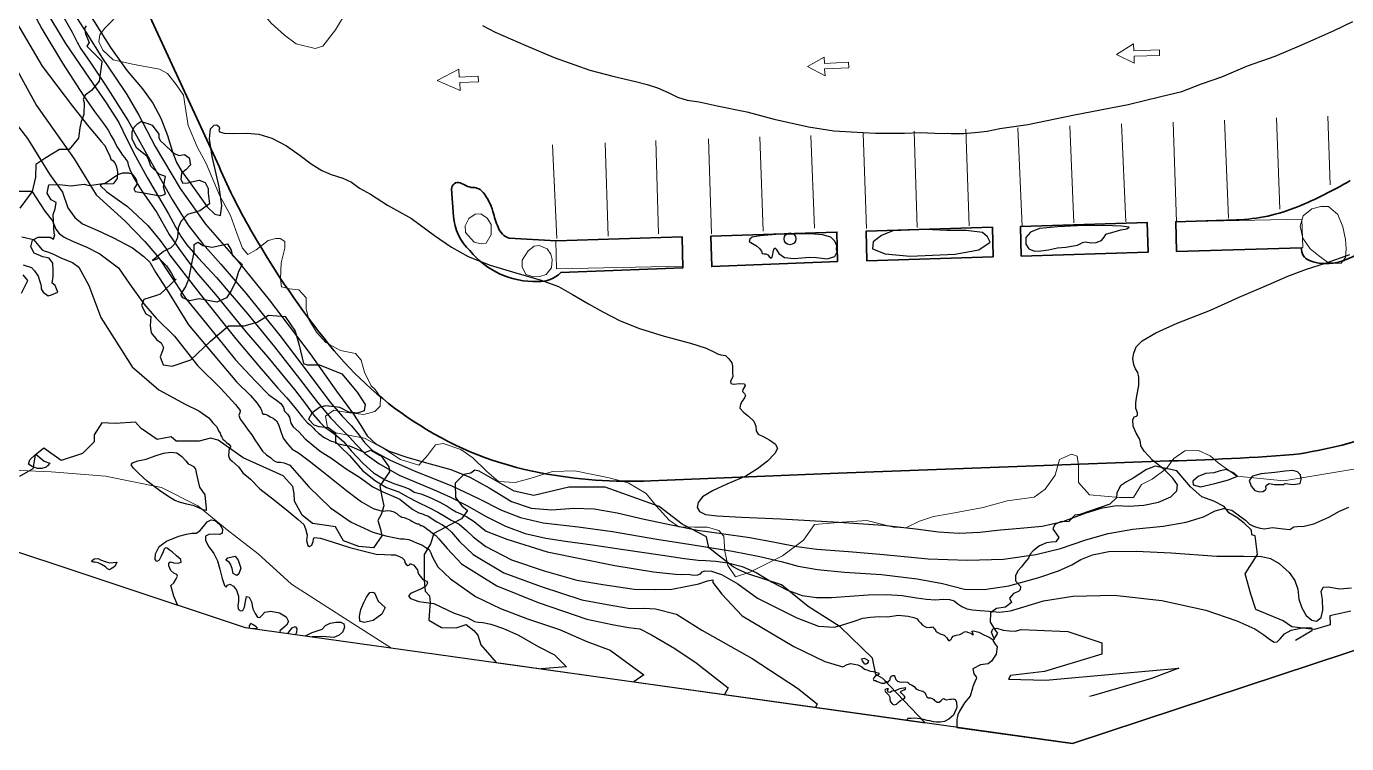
# Model space of a CAD drawing. Header units: metres. Extents: x 1167299 to 1168507, y 308548 to 309729.
# Drawn here: x 1167676.1 to 1167906, y 308547.9 to 308672.6 of the extents above; entities that cross this region are included whole.
import ezdxf

# ---------------------------------------------------------------- set-up
doc = ezdxf.new("R2010")
doc.units = ezdxf.units.M
for name, color, linetype in [('340_HVVBN-02_Sauer', 7, 'Continuous'), ('A-OBSTRUCTION', 7, 'Continuous'), ('C-CONC-PAD', 51, 'Continuous'), ('Contour_Line_Intermediate', 8, 'Continuous'), ('Contour_Line_Major', 9, 'Continuous')]:
    doc.layers.add(name, color=color, linetype=linetype)
for name, color, linetype, lineweight in [('R-PAVEMARK-LINE', 1, 'Continuous', 20), ('R-PAVEMARK-SYMBOL', 3, 'Continuous', 20), ('R-ROAD-ASPH', 5, 'Continuous', 35), ('R-WALK-CONC', 34, 'Continuous', 20), ('V-VEGETATION', 2, 'Continuous', 20)]:
    doc.layers.add(name, color=color, linetype=linetype, lineweight=lineweight)

msp = doc.modelspace()

# ---------------------------------------------------------------- linework, layer by layer
at = {"layer": '340_HVVBN-02_Sauer'}
msp.add_lwpolyline([(1168201.19, 308819.89), (1168044.25, 308609.22), (1167858.22, 308547.87), (1167714.24, 308568), (1167619.79, 308599.36), (1167425.33, 309042.13), (1167299.92, 309440.53), (1167298.85, 309567.8), (1167316.71, 309584.36), (1167407.81, 309631.47), (1167407.81, 309631.47), (1167808.03, 309684.54), (1167921.69, 309699.85), (1168027.3, 309625.94), (1168114.83, 309675.82)], dxfattribs=at)
at = {"layer": 'A-OBSTRUCTION'}
for points in [[(1167686.49, 308672.7), (1167686.2, 308672.26), (1167686.42, 308671.3), (1167687.01, 308669.82), (1167686.64, 308669.15), (1167689.23, 308666.57), (1167689.23, 308666.42), (1167688.79, 308663.06), (1167687.46, 308661.43), (1167686.36, 308660.62), (1167685.99, 308659.88), (1167686.19, 308659.38), (1167686.08, 308657.28), (1167685.64, 308656.06), (1167685.41, 308654.95), (1167685.19, 308653.17), (1167683.53, 308651.18), (1167681.87, 308651.18), (1167679.48, 308649.74), (1167677.78, 308648.56), (1167677.71, 308646.41), (1167677.12, 308643.9), (1167674.98, 308641.02)], [(1167675.54, 308631.12), (1167676.98, 308630.69), (1167677.54, 308630.07), (1167678.16, 308629.18), (1167678.43, 308628.26), (1167678.56, 308627.87), (1167678.66, 308627.37), (1167678.66, 308626.98), (1167679.05, 308626.36), (1167679.9, 308625.76), (1167680.5, 308625.9), (1167681.58, 308626.36), (1167681.12, 308627.57), (1167680.59, 308627.96), (1167680.76, 308629.11), (1167680.76, 308630.16), (1167680.69, 308631.41), (1167680.07, 308632.3), (1167678.99, 308632.5), (1167677.47, 308633.15), (1167676.88, 308634.24), (1167677.15, 308635.45), (1167678.13, 308635.94), (1167680.23, 308635.94), (1167680.82, 308635.58), (1167681.05, 308636.44), (1167680.96, 308636.54), (1167680.75, 308639.87), (1167681.09, 308640.86), (1167681.29, 308641.99), (1167680.45, 308642.43), (1167679.71, 308643.62), (1167680.01, 308645.05), (1167681.88, 308645.09), (1167683.85, 308644.9), (1167686.17, 308645.19), (1167687.05, 308644.95), (1167689.81, 308645.34), (1167692.03, 308646.87), (1167692.92, 308647.11), (1167693.9, 308647.11), (1167694.49, 308646.97), (1167695.18, 308646.1), (1167695.32, 308645.59), (1167695.4, 308645.22), (1167694.81, 308644.33), (1167695.03, 308643.89), (1167696.51, 308643.67), (1167699.39, 308643.15), (1167700.35, 308643.44), (1167699.98, 308644.7), (1167700.31, 308646.52), (1167699.22, 308646.92), (1167697.8, 308648.3), (1167697.4, 308649.33), (1167697.15, 308649.97), (1167695.33, 308651.45), (1167694.54, 308652.98), (1167694.54, 308653.57), (1167694.54, 308654.28), (1167694.9, 308655.1), (1167695.53, 308655.73), (1167696.05, 308656.09), (1167697.1, 308655.79), (1167698.02, 308655.43), (1167699.14, 308653.89), (1167699.14, 308653.2), (1167699.43, 308652.71), (1167700.19, 308651.98), (1167701.4, 308650.93), (1167701.8, 308650.57), (1167702.62, 308650.18), (1167703.64, 308650.34), (1167704.46, 308649.75), (1167704.69, 308648.5), (1167703.87, 308647.65), (1167703.14, 308647.09), (1167703.01, 308645.97), (1167703.37, 308645.32), (1167704.26, 308645.38), (1167704.85, 308645.55), (1167706.17, 308645.84), (1167707.22, 308645.48), (1167707.77, 308644.4), (1167707.77, 308643.58), (1167707.98, 308641.73), (1167706.28, 308640.55), (1167704.13, 308639.88), (1167703.02, 308638.7), (1167702.51, 308637.59), (1167702.43, 308635.89), (1167701.92, 308634.71), (1167701.25, 308634.12), (1167700, 308633.45), (1167698.07, 308631.9), (1167699.18, 308632.27), (1167700.51, 308630.99), (1167701.3, 308629.76), (1167701.94, 308628.58), (1167702.19, 308628.63), (1167699.41, 308626.02), (1167698.75, 308625.79), (1167696.53, 308625.13), (1167696.16, 308624.09), (1167696.9, 308622.62), (1167697.78, 308622.17), (1167697.64, 308620.55), (1167697.86, 308619.29), (1167698.82, 308618.11), (1167699.56, 308617.59), (1167700, 308616.78), (1167699.78, 308616.19), (1167699.41, 308615.15), (1167699.93, 308613.75), (1167701.48, 308613.53), (1167704.74, 308614.62), (1167708.18, 308617.84), (1167711.28, 308620.5), (1167714.05, 308620.5), (1167716.27, 308621.16), (1167718.26, 308622.38), (1167721.14, 308622.16), (1167722.92, 308619.61), (1167723.58, 308617.17), (1167724.36, 308613.96), (1167725.02, 308613.74), (1167727.13, 308613.74), (1167731.01, 308612.18), (1167733.67, 308608.97), (1167735.11, 308606.86), (1167734.89, 308605.76), (1167733.78, 308605.31), (1167732.23, 308605.53), (1167730.67, 308606.31), (1167728.24, 308606.64), (1167727.13, 308606.31), (1167725.8, 308605.31), (1167725.24, 308604.32), (1167726.13, 308603.32), (1167727.02, 308602.99), (1167728.68, 308602.87), (1167729.9, 308601.88), (1167729.9, 308600.55), (1167729.9, 308600.1), (1167731.56, 308599.77), (1167732.34, 308599.66), (1167734.89, 308598.55), (1167734.89, 308598.44), (1167735.99, 308598.88), (1167737.66, 308598), (1167737.88, 308597.89), (1167739.21, 308596), (1167739.32, 308595.12), (1167737.66, 308592.68), (1167737.99, 308590.79), (1167738.32, 308589.24), (1167737.88, 308587.69), (1167737.32, 308586.69), (1167737.77, 308585.14), (1167737.99, 308584.03), (1167736.55, 308581.93), (1167734, 308582.15), (1167731.34, 308583.15), (1167729.9, 308585.58), (1167728.35, 308585.81), (1167725.91, 308586.14), (1167724.14, 308587.58), (1167722.81, 308590.02), (1167722.7, 308591.35), (1167722.47, 308592.57), (1167720.81, 308594.45), (1167713.83, 308597.55), (1167709.51, 308600.66), (1167708.18, 308600.99), (1167706.18, 308600.44), (1167702.19, 308600.44), (1167701.3, 308601.21), (1167698.87, 308600.77), (1167696.1, 308602.65), (1167695.1, 308603.76), (1167691.55, 308603.54), (1167689.22, 308603.65), (1167687.89, 308601.54), (1167687.89, 308600.33), (1167685.88, 308598.34), (1167682.19, 308597.11), (1167679.13, 308599.23), (1167677.65, 308598.05), (1167677.21, 308595.63), (1167674.9, 308594.3)], [(1167906.72, 308570.91), (1167903.03, 308570.1), (1167903.1, 308568.54), (1167900.37, 308567.73), (1167896.45, 308568.17), (1167894.9, 308569.21), (1167890.17, 308571.2), (1167889.29, 308573.86), (1167888.33, 308577.41), (1167890.47, 308580.74), (1167890.07, 308583.98), (1167889.48, 308584.15), (1167889.41, 308585), (1167888.15, 308586.21), (1167886.87, 308587.17), (1167885.43, 308587.99), (1167884.64, 308589.1), (1167882.83, 308590.02), (1167880.76, 308590.78), (1167878.79, 308592.52), (1167877.81, 308593.67), (1167876.43, 308595.31), (1167872.65, 308596.1), (1167871.11, 308595.51), (1167868.78, 308594.03), (1167867.63, 308593.37), (1167866.61, 308592.72), (1167865.95, 308591.5), (1167865.89, 308590.61), (1167864.74, 308589.53), (1167859.49, 308587.72), (1167858.65, 308587.58), (1167857.61, 308586.49), (1167857.61, 308586.44), (1167856.28, 308586.5), (1167855.16, 308585.96), (1167854.81, 308585.23), (1167855.07, 308584.86), (1167855.86, 308583.7), (1167855.31, 308582.94), (1167854.59, 308582.89), (1167853.69, 308582.76), (1167852.51, 308582.26), (1167851.42, 308581.39), (1167850.88, 308580.8), (1167850.57, 308580.14), (1167849.87, 308579.33), (1167849.34, 308578.61), (1167848.71, 308577.89), (1167848.29, 308577.06), (1167848.32, 308576.18), (1167849.19, 308575.2), (1167849.13, 308574.63), (1167848.86, 308574.3), (1167847.98, 308573.97), (1167847.29, 308573.18), (1167847.62, 308572.43), (1167846.6, 308571.61), (1167844.99, 308571.34), (1167843.94, 308570.59), (1167843.88, 308568.98), (1167844.89, 308567.4), (1167845.16, 308567.07), (1167844.37, 308565.79), (1167844.76, 308565.17), (1167845.12, 308564.68), (1167844.93, 308563.4), (1167844.11, 308562.21), (1167843.55, 308561.72), (1167842.2, 308561.59), (1167840.89, 308560.87), (1167841.05, 308559.98), (1167841.48, 308559.46), (1167841.55, 308559.23), (1167841.25, 308558.6), (1167840.89, 308557.78), (1167840.82, 308557.49), (1167840.43, 308556.14), (1167839.41, 308554.96), (1167838.56, 308553.48), (1167838.3, 308552.86), (1167838.13, 308552.03), (1167838.12, 308550.69), (1167858.26, 308547.87), (1168044.27, 308609.22)]]:
    msp.add_lwpolyline(points, dxfattribs=at)
for points in [[(1167706.82, 308634.5), (1167708.46, 308634.2), (1167711.12, 308634.79), (1167711.77, 308633.71), (1167711.91, 308632.79), (1167713.68, 308631.18), (1167713.02, 308629.97), (1167712.5, 308628.16), (1167711.84, 308626.75), (1167710.92, 308625.4), (1167709.25, 308624.65), (1167706.19, 308625.2), (1167704.48, 308624.88), (1167703.33, 308625.4), (1167702.97, 308625.99), (1167703.83, 308627.24), (1167704.39, 308628.65), (1167704.91, 308631.38), (1167705.27, 308633.02), (1167705.34, 308633.55), (1167705.34, 308634.7), (1167705.67, 308634.93), (1167705.99, 308635.06), (1167706.82, 308634.5)], [(1167832.57, 308551.47), (1167825.21, 308559.2), (1167823.99, 308559.87), (1167823.43, 308562.75), (1167817.78, 308568.18), (1167812.24, 308571.73), (1167807.58, 308575.5), (1167801.71, 308577.38), (1167800.05, 308578.16), (1167799.16, 308578.6), (1167794.95, 308581.92), (1167794.51, 308583.81), (1167790.29, 308586.02), (1167786.3, 308589.13), (1167776.88, 308592.45), (1167770.57, 308592.45), (1167764.47, 308591.01), (1167761.03, 308591.79), (1167754.94, 308595.22), (1167754.16, 308595.44), (1167753.5, 308594.89), (1167752.29, 308594.67), (1167750.74, 308593.19), (1167750.81, 308590.68), (1167751.92, 308589.2), (1167752.88, 308588.39), (1167751.84, 308586.98), (1167747.04, 308584.4), (1167746.45, 308582.63), (1167745.34, 308580.78), (1167745.34, 308576.27), (1167745.56, 308574.35), (1167746.3, 308573.54), (1167746.38, 308572.43), (1167746.3, 308571.02), (1167746.16, 308569.33), (1167748.37, 308568.07), (1167750.96, 308568), (1167752.66, 308568.59), (1167753.99, 308567.55), (1167754.73, 308566.74), (1167755.24, 308565.04), (1167757.9, 308561.95), (1167758.78, 308561.83), (1167832.57, 308551.47)]]:
    msp.add_lwpolyline(points, close=True, dxfattribs=at)
at = {"layer": 'C-CONC-PAD'}
msp.add_circle((1167809.05, 308635.66), 1.03, dxfattribs=at)
at = {"layer": 'Contour_Line_Intermediate'}
for points, elevation in [([(1167674.25, 308680.7), (1167678.77, 308672.19), (1167682.41, 308666.2), (1167686.12, 308660.47), (1167687.99, 308657.81), (1167689.53, 308655.73), (1167690.32, 308654.55), (1167690.86, 308653.55), (1167691.41, 308652.71), (1167691.87, 308651.69), (1167692.46, 308650.86), (1167692.85, 308650.19), (1167693.24, 308649.77), (1167693.44, 308649.44), (1167693.69, 308649.1), (1167693.85, 308648.5), (1167694.12, 308647.73), (1167694.78, 308646.35), (1167696.13, 308644.04), (1167698.79, 308640.22), (1167700.95, 308636.42), (1167702.74, 308633.81), (1167703.88, 308632.27), (1167705.73, 308629.82), (1167709.05, 308625.96), (1167714.36, 308619.45), (1167718.16, 308615.07), (1167721.12, 308611.48), (1167722.79, 308609.47), (1167724.69, 308606.96), (1167726.08, 308605.05), (1167727.28, 308603.7), (1167728.14, 308602.83), (1167729.02, 308602.27), (1167730.08, 308601.44), (1167731.35, 308600.34), (1167732.68, 308598.77), (1167734.77, 308596.56), (1167736.55, 308594.96), (1167738.56, 308593.77), (1167740.07, 308593.11), (1167741.84, 308592.54), (1167742.84, 308592.1), (1167743.65, 308591.57), (1167744.78, 308591.28), (1167746.11, 308590.78), (1167747.96, 308589.92), (1167749.36, 308589.18), (1167750.26, 308588.56), (1167750.93, 308588.18), (1167751.73, 308587.8), (1167752.81, 308587.33), (1167754.08, 308586.52), (1167755.14, 308585.64), (1167756.13, 308584.82), (1167759.75, 308583.4), (1167766.77, 308581.24), (1167778.54, 308578.82), (1167785.27, 308577.76), (1167789.1, 308577.36), (1167790.21, 308577.29), (1167791.35, 308577.34), (1167792.25, 308577.15), (1167793.01, 308577.2), (1167793.5, 308577.41), (1167793.77, 308577.74), (1167794.24, 308577.93), (1167795.38, 308577.87), (1167797.11, 308577.28), (1167800, 308575.68), (1167803.38, 308573.17), (1167810.23, 308569.75), (1167813.99, 308568.31), (1167816.77, 308568.13), (1167818.43, 308568.58), (1167820.4, 308569.21), (1167821.76, 308569.69), (1167823.09, 308569.84), (1167824.56, 308569.95), (1167826.11, 308569.9), (1167827.87, 308570.19), (1167829.62, 308570.01), (1167830.6, 308569.8), (1167831.2, 308569.55), (1167831.42, 308569.22), (1167831.76, 308568.87), (1167832.12, 308568.47), (1167832.76, 308568.1), (1167833.26, 308568.03), (1167833.52, 308568.11), (1167833.77, 308568.14), (1167833.98, 308568.16), (1167834.11, 308567.96), (1167834.31, 308567.75), (1167834.42, 308567.4), (1167834.77, 308567.21), (1167835.22, 308566.94), (1167835.9, 308566.7), (1167836.37, 308566.27), (1167836.56, 308565.96), (1167836.63, 308565.8), (1167836.8, 308565.78), (1167837.14, 308566.04), (1167837.21, 308566.27), (1167837.46, 308566.55), (1167837.99, 308566.74), (1167838.63, 308566.85), (1167839.11, 308567.1), (1167839.29, 308567.25), (1167839.68, 308567.34), (1167840.12, 308567.18), (1167840.54, 308567.07), (1167840.8, 308566.84), (1167840.98, 308566.83), (1167840.97, 308566.96), (1167840.77, 308567.31), (1167840.69, 308567.44), (1167841.01, 308567.48), (1167841.93, 308567.25), (1167842.83, 308566.78), (1167843.75, 308566.37), (1167844.4, 308565.94), (1167844.66, 308566), (1167844.48, 308566.38), (1167844.14, 308567.25), (1167844.36, 308567.82), (1167845.07, 308567.95), (1167846.17, 308567.62), (1167847.26, 308567.5), (1167848.28, 308567.41), (1167849.28, 308567.69), (1167852.04, 308567.61), (1167857.43, 308567.38), (1167863.32, 308565.4), (1167863.37, 308563.42), (1167853.37, 308560.43), (1167847.46, 308559.71), (1167847.11, 308559.06), (1167853.58, 308558.92), (1167866.41, 308560.08), (1167876.77, 308560.97), (1167872.02, 308559.2), (1167861.51, 308556.14)], 72.85), ([(1167672.8, 308675.96), (1167678.84, 308665.71), (1167684.16, 308658.76), (1167686.96, 308655.13), (1167688.32, 308653.59), (1167689.1, 308652.61), (1167689.77, 308651.87), (1167690.2, 308650.94), (1167690.58, 308650.2), (1167690.82, 308649.52), (1167691.2, 308649.21), (1167691.42, 308648.94), (1167691.71, 308648.39), (1167691.98, 308647.29), (1167691.9, 308646.13), (1167691.21, 308645.21), (1167689.32, 308645.15), (1167688.94, 308644.93), (1167690.13, 308643.82), (1167693.7, 308641.29), (1167697.27, 308637.96), (1167699.41, 308635.37), (1167700.51, 308633.84), (1167701.09, 308632.81), (1167703.11, 308630.2), (1167706.35, 308626.03), (1167712.57, 308618.28), (1167716.64, 308613.48), (1167719.89, 308609.71), (1167721.46, 308608.01), (1167723.09, 308606.02), (1167724.18, 308604.65), (1167725.06, 308603.67), (1167725.51, 308603.33), (1167725.72, 308603.08), (1167726.04, 308602.8), (1167726.38, 308602.39), (1167726.95, 308601.84), (1167727.45, 308601.49), (1167727.81, 308601.17), (1167728.41, 308600.88), (1167729.03, 308600.52), (1167730.05, 308600.23), (1167730.9, 308599.38), (1167732.36, 308597.97), (1167734.65, 308595.39), (1167736.89, 308593.57), (1167738.81, 308592.38), (1167740.94, 308591.64), (1167742.47, 308590.79), (1167744.14, 308589.89), (1167746.29, 308588.9), (1167747.73, 308588.1), (1167748.83, 308587.49), (1167750.04, 308586.74), (1167751.45, 308586.05), (1167752.73, 308584.92), (1167753.92, 308583.8), (1167756.1, 308582.13), (1167760.57, 308579.8), (1167766.27, 308577.93), (1167771.96, 308576.28), (1167776.46, 308575.52), (1167781.95, 308574.71), (1167785.62, 308574.67), (1167788.47, 308574.7), (1167790.88, 308575.19), (1167793.2, 308575.68), (1167794.71, 308576.16), (1167795.61, 308576.34), (1167795.6, 308575.89), (1167797.19, 308573.86), (1167800.74, 308570.11), (1167809.75, 308564.78), (1167815.11, 308562.15), (1167818.26, 308561.23), (1167819.02, 308561.65), (1167819.65, 308561.79), (1167820.25, 308561.7), (1167820.85, 308561.58), (1167821.55, 308561.19), (1167822.03, 308560.81), (1167822.62, 308560.62), (1167823, 308560.48), (1167823.55, 308560.42), (1167823.93, 308560.27), (1167824.41, 308560.17), (1167824.57, 308559.96), (1167824.5, 308559.89), (1167824.26, 308559.72), (1167823.92, 308559.64), (1167823.66, 308559.28), (1167823.53, 308559.07), (1167823.68, 308558.82), (1167823.95, 308558.82), (1167824.23, 308558.67), (1167824.59, 308558.57), (1167824.96, 308558.4), (1167825.33, 308558.4), (1167825.54, 308558.39), (1167825.68, 308558.49), (1167825.64, 308558.6), (1167825.77, 308558.66), (1167825.85, 308558.68), (1167826.03, 308558.58), (1167826.07, 308558.56), (1167826.2, 308558.6), (1167826.28, 308558.76), (1167826.37, 308558.83), (1167826.47, 308558.98), (1167826.47, 308559.2), (1167826.57, 308559.36), (1167826.72, 308559.58), (1167826.97, 308559.73), (1167827.26, 308559.73), (1167827.29, 308559.48), (1167827.51, 308559.04), (1167827.78, 308558.71), (1167828.1, 308558.6), (1167828.45, 308558.55), (1167828.88, 308558.61), (1167829.44, 308558.57), (1167829.68, 308558.45), (1167829.71, 308558.35), (1167829.85, 308558.2), (1167830.22, 308558.08), (1167830.67, 308557.79), (1167830.89, 308557.48), (1167831.16, 308557.31), (1167831.46, 308557.18), (1167831.89, 308557.03), (1167832.18, 308556.96), (1167832.51, 308556.74), (1167832.7, 308556.36), (1167832.87, 308556), (1167833.15, 308555.81), (1167833.5, 308555.8), (1167833.79, 308555.73), (1167833.9, 308555.63), (1167834.08, 308555.56), (1167834.23, 308555.38), (1167834.46, 308555.23), (1167834.68, 308555.05), (1167835.03, 308555.08), (1167835.39, 308555.37), (1167835.59, 308555.6), (1167835.82, 308555.72), (1167835.97, 308555.6), (1167836.1, 308555.51), (1167836.39, 308555.45), (1167836.87, 308555.57), (1167837.2, 308555.58), (1167837.49, 308555.67), (1167837.79, 308555.54), (1167838.06, 308555.11), (1167838.1, 308554.13), (1167837.51, 308552.83), (1167836.69, 308552.12), (1167835.95, 308551.71), (1167835.2, 308551.58), (1167834.57, 308551.62), (1167834.02, 308551.63), (1167833.43, 308551.82), (1167832.92, 308551.88), (1167832.3, 308552.05), (1167831.73, 308552.2), (1167830.78, 308552.29), (1167830.18, 308552.24), (1167829.55, 308552.23), (1167829.53, 308552.09), (1167829.35, 308551.93)], 72.54), ([(1167681.73, 308675.68), (1167684.07, 308671.63), (1167684.93, 308669.87), (1167685.57, 308668.72), (1167687.1, 308666.56), (1167689.87, 308662.37), (1167693.82, 308656.19), (1167697.87, 308648.87), (1167701.49, 308642.51), (1167704.26, 308638.06), (1167706.77, 308634.84), (1167709.96, 308631.27), (1167714.31, 308626.2), (1167720.21, 308618.85), (1167725.33, 308612.11), (1167728.95, 308607.3), (1167731.07, 308604.8), (1167732.64, 308603.18), (1167733.86, 308601.72), (1167734.99, 308600.26), (1167736.39, 308598.86), (1167739.3, 308597.22), (1167743.63, 308595.33), (1167750.17, 308592.67), (1167754.85, 308590.52), (1167758.82, 308588.45), (1167762.11, 308587.17), (1167766.08, 308586.29), (1167772.17, 308585.57), (1167778.17, 308584.73), (1167785.85, 308583.44), (1167792.19, 308582.44), (1167799.02, 308581.32), (1167803.82, 308580.43), (1167807.52, 308579.55), (1167810.45, 308578.73), (1167813.86, 308578.16), (1167818.53, 308577.7), (1167824.99, 308577.27), (1167831.17, 308576.5), (1167835.63, 308575.7), (1167839.44, 308574.74), (1167842.87, 308574.66), (1167847.14, 308575.32), (1167852.36, 308576.77), (1167855.79, 308577.92), (1167858.12, 308578.95), (1167859.72, 308579.86), (1167861.74, 308580.68), (1167864.55, 308581.25), (1167869.31, 308581.32), (1167875.4, 308581.06), (1167883.37, 308580.49), (1167888.07, 308580.46), (1167891.17, 308580.41), (1167892.74, 308580.07), (1167894.25, 308579.2), (1167895.95, 308577.64), (1167896.93, 308576.22), (1167897.45, 308574.72), (1167897.67, 308573.01), (1167898.16, 308571.47), (1167898.9, 308570.17), (1167899.9, 308569.35), (1167900.74, 308569.17), (1167901.51, 308569.82), (1167901.84, 308571.08), (1167901.76, 308572.93), (1167901.55, 308574.34), (1167901.86, 308575.06), (1167902.78, 308575.11), (1167904.7, 308574.81), (1167906.79, 308574.97)], 73.46), ([(1167683.41, 308676.43), (1167686.53, 308671.52), (1167689.33, 308667.05), (1167691.43, 308663.93), (1167693.6, 308660.78), (1167695.7, 308657.17), (1167698.51, 308651.69), (1167702.89, 308644.39), (1167707.32, 308638.2), (1167712.96, 308631.71), (1167718.38, 308625.07), (1167725.52, 308615.67), (1167730.12, 308609.17), (1167733.04, 308605.14), (1167734.32, 308603.18), (1167735.46, 308601.41), (1167736.94, 308600), (1167739.26, 308598.73), (1167742.49, 308597.61), (1167746.38, 308596.51), (1167749.98, 308595.56), (1167753.3, 308594.19), (1167756.68, 308592.36), (1167760.58, 308589.98), (1167764.02, 308588.81), (1167767.58, 308588.51), (1167771.42, 308588.8), (1167774.97, 308588.67), (1167778.94, 308588.02), (1167783.65, 308586.89), (1167788.66, 308585.84), (1167792.93, 308585.01), (1167797.12, 308584.39), (1167802.07, 308583.7), (1167806.43, 308582.9), (1167810.22, 308582.17), (1167813.7, 308581.71), (1167819.25, 308581.27), (1167825.39, 308580.73), (1167833.09, 308580.02), (1167839.94, 308579.74), (1167846.23, 308579.93), (1167851.84, 308580.74), (1167856.14, 308581.8), (1167860.54, 308583.31), (1167864.46, 308584.39), (1167868.74, 308585.16), (1167874, 308585.67), (1167878.01, 308586.36), (1167881.05, 308587.29), (1167883.1, 308588.35), (1167884.61, 308588.73), (1167885.96, 308588.46), (1167887.34, 308587.5), (1167888.34, 308586.73), (1167889.05, 308586.05), (1167889.73, 308585.66), (1167890.68, 308585.42), (1167891.59, 308585.22), (1167892.37, 308585.35), (1167893.08, 308585.44), (1167894, 308585.36), (1167895, 308585.23), (1167896.09, 308585.12), (1167896.75, 308585.56), (1167897.37, 308585.64), (1167898.57, 308585.66), (1167900.24, 308586.06), (1167902.87, 308587.24), (1167904.74, 308588.32), (1167906.36, 308589)], 73.76), ([(1167686.79, 308675.22), (1167690.73, 308668.96), (1167693.67, 308664.9), (1167696.31, 308661.72), (1167698.11, 308659.24), (1167699.51, 308656.65), (1167700.65, 308653.64), (1167701.47, 308650.97), (1167702.26, 308648.93), (1167703.16, 308647.37), (1167704.45, 308645.64), (1167705.91, 308643.6), (1167707.61, 308641.21), (1167708.89, 308639.97), (1167709.89, 308639.72), (1167710.14, 308641.46), (1167709.7, 308644.73), (1167708.45, 308649.96), (1167707.98, 308653.03), (1167708.14, 308654.79), (1167708.78, 308655.42), (1167709.28, 308655.49), (1167709.66, 308655.16), (1167709.71, 308654.83), (1167709.59, 308654.55), (1167709.73, 308654.28), (1167710.55, 308654.03), (1167712.23, 308653.97), (1167714.46, 308654.05), (1167716.6, 308653.88), (1167718.85, 308653.19), (1167721.37, 308651.86), (1167723.8, 308650.17), (1167725.68, 308648.7), (1167727.56, 308647.54), (1167729.16, 308646.85), (1167731.22, 308646.19), (1167732.7, 308645.5), (1167734.12, 308644.48), (1167736, 308643.4), (1167738.99, 308641.53), (1167743.17, 308639.18), (1167747.19, 308636.24), (1167750.14, 308634.23), (1167753.03, 308632.57), (1167756.86, 308631.1), (1167761.33, 308629.72), (1167765.74, 308628.48), (1167768.73, 308627.34), (1167771.2, 308625.98), (1167773.99, 308624.34), (1167776.45, 308622.97), (1167779.46, 308621.39), (1167782.87, 308620.05), (1167787.14, 308618.71), (1167791.72, 308617.5), (1167794.46, 308616.63), (1167795.9, 308615.96), (1167796.44, 308615.64), (1167797.01, 308615.46), (1167797.82, 308615.34), (1167798.41, 308614.78), (1167798.92, 308614.08), (1167799.04, 308613.53), (1167799.06, 308613.04), (1167799.04, 308612.44), (1167799.11, 308611.64), (1167798.72, 308610.89), (1167798.73, 308610.48), (1167799.21, 308610.38), (1167800.3, 308610.51), (1167801.11, 308610.41), (1167801.23, 308610.07), (1167800.82, 308609.48), (1167800.79, 308609.08), (1167801.11, 308608.78), (1167801.29, 308608.43), (1167801.12, 308608.01), (1167800.7, 308607.43), (1167800.46, 308606.88), (1167800.33, 308606.21), (1167800.98, 308605.49), (1167801.82, 308604.82), (1167802.76, 308603.95), (1167803.1, 308603.06), (1167803.18, 308602.24), (1167803.52, 308601.7), (1167804.49, 308601.2), (1167805.57, 308600.63), (1167806.53, 308599.92), (1167806.9, 308599.2), (1167806.44, 308598.31), (1167805.14, 308597.01), (1167803.41, 308595.65), (1167801.35, 308594.35), (1167798.07, 308593), (1167795.59, 308591.84), (1167793.81, 308590.77), (1167793.05, 308589.8), (1167792.87, 308588.93), (1167793.3, 308588.22), (1167794.35, 308587.74), (1167796.36, 308587.46), (1167800.64, 308587.23), (1167807.47, 308586.97), (1167817.55, 308586.38), (1167825.27, 308585.86), (1167830.97, 308585.24), (1167834.89, 308584.7), (1167838.52, 308584.46), (1167842.11, 308584.66), (1167845.73, 308585.07), (1167849.11, 308585.33), (1167852.98, 308585.67), (1167856.54, 308586.49), (1167860.63, 308588.03), (1167863.49, 308588.9), (1167865.9, 308589.25), (1167868.12, 308589.18), (1167870.64, 308589.34), (1167873.19, 308589.85), (1167875.35, 308590.79), (1167876.38, 308591.8), (1167876.52, 308592.88), (1167875.72, 308594.06), (1167874.26, 308595.46), (1167872.23, 308597.12), (1167870.71, 308598.72), (1167870.12, 308599.64), (1167870.08, 308600.29), (1167869.89, 308600.88), (1167869.33, 308601.85), (1167868.83, 308603.07), (1167868.72, 308604.17), (1167868.96, 308604.7), (1167869.36, 308604.82), (1167869.58, 308604.98), (1167869.56, 308605.4), (1167869.26, 308606.16), (1167869.26, 308607.12), (1167869.47, 308608.38), (1167869.77, 308610.17), (1167869.81, 308611.57), (1167869.6, 308612.42), (1167869.2, 308613.03), (1167868.91, 308613.73), (1167868.75, 308614.83), (1167868.89, 308615.76), (1167869.31, 308616.89), (1167870.39, 308617.89), (1167872.76, 308619.32), (1167876.45, 308620.99), (1167882.27, 308623.27), (1167887.28, 308625.51), (1167892.45, 308627.74), (1167895.74, 308629.19), (1167899, 308630.37), (1167902.27, 308631.42), (1167906.5, 308632.94)], 74.07), ([(1167755.51, 308672.79), (1167757.71, 308671.61), (1167763.06, 308669.3), (1167768.01, 308667.21), (1167774.22, 308665.01), (1167778.46, 308663.9), (1167782.17, 308663.04), (1167784.18, 308662.51), (1167785.99, 308661.94), (1167787.82, 308661.09), (1167789.45, 308660.29), (1167791.15, 308659.77), (1167793.26, 308659.47), (1167796.4, 308658.77), (1167801.55, 308657.73), (1167806.29, 308656.48), (1167812.29, 308655.16), (1167816.68, 308654.47), (1167819.68, 308654.25), (1167821.79, 308654.18), (1167823.97, 308654.04), (1167826.2, 308654.06), (1167828.98, 308654.04), (1167831.74, 308654.15), (1167834.26, 308654.03), (1167837.09, 308654), (1167839.29, 308653.96), (1167841.83, 308654.19), (1167843.38, 308654.39), (1167845.58, 308654.86), (1167850.46, 308655.52), (1167858.61, 308657.2), (1167867.96, 308659.05), (1167873.63, 308660.44), (1167877.28, 308661.3), (1167880.7, 308662.59), (1167884.24, 308663.85), (1167888.73, 308665.72), (1167893.53, 308667.45), (1167897.77, 308669.2), (1167900.67, 308670.5), (1167903.8, 308671.87), (1167907.02, 308673.47)], 74.37), ([(1167670.98, 308671.3), (1167677.88, 308658.84), (1167684.41, 308649.59), (1167688.24, 308643.32), (1167693.25, 308638.8), (1167696.71, 308635.21), (1167699.16, 308632.35), (1167700.98, 308629.64), (1167703.81, 308625.31), (1167707.46, 308620.85), (1167712.53, 308614.61), (1167715.91, 308610.97), (1167718.32, 308608.5), (1167719.66, 308607.6), (1167720.39, 308607.02), (1167720.86, 308606.34), (1167721.07, 308605.71), (1167721.55, 308605.15), (1167721.89, 308604.63), (1167722.06, 308604.1), (1167722.16, 308603.61), (1167722.55, 308602.94), (1167723.52, 308602.11), (1167724.63, 308600.87), (1167725.99, 308599.79), (1167727.27, 308598.72), (1167729.11, 308597.59), (1167731.76, 308595.64), (1167734.11, 308594.21), (1167736.44, 308592.51), (1167738.16, 308591.68), (1167739.7, 308591.02), (1167741.15, 308590.37), (1167742.35, 308589.39), (1167743.4, 308588.59), (1167744.41, 308587.99), (1167745.06, 308587.8), (1167745.52, 308587.62), (1167745.99, 308587.47), (1167746.56, 308587.07), (1167747.55, 308586.43), (1167748.55, 308585.9), (1167749.39, 308585.33), (1167750.11, 308584.63), (1167751.49, 308582.99), (1167753.91, 308580.74), (1167759.26, 308577.57), (1167765.72, 308575.16), (1167772.83, 308572.88), (1167777.2, 308572.03), (1167781.2, 308571.38), (1167783.68, 308571.44), (1167785.61, 308571.32), (1167789.29, 308570.4), (1167793.7, 308567.6), (1167802.45, 308562.64), (1167810.37, 308557.53), (1167813.77, 308554.78), (1167813.48, 308554.17)], 72.24), ([(1167669.46, 308661.88), (1167676.31, 308653.13), (1167680.16, 308646.91), (1167682.42, 308643.78), (1167683.35, 308641.04), (1167684.56, 308639.39), (1167685.87, 308638.26), (1167688.57, 308637.09), (1167691.15, 308635.89), (1167694.56, 308634.1), (1167696.55, 308632.6), (1167697.61, 308631.61), (1167698.57, 308629.88), (1167700.48, 308626.9), (1167704.35, 308620.69), (1167708.62, 308615.62), (1167712.68, 308610.78), (1167715.13, 308608.39), (1167716.23, 308607.12), (1167716.6, 308606.59), (1167716.84, 308606.19), (1167717.09, 308605.7), (1167717.16, 308605.32), (1167717.39, 308605.16), (1167717.67, 308605.15), (1167718.12, 308604.98), (1167718.54, 308604.72), (1167719.08, 308604.45), (1167719.63, 308604.02), (1167719.99, 308603.39), (1167720.27, 308602.47), (1167720.82, 308600.98), (1167721.55, 308600.02), (1167722.4, 308599.08), (1167723.48, 308598.46), (1167725.32, 308597.04), (1167727.76, 308595.14), (1167731.85, 308591.86), (1167734.44, 308589.91), (1167736.49, 308588.78), (1167737.48, 308588.46), (1167738.21, 308588.31), (1167738.92, 308588.39), (1167739.52, 308588.37), (1167740.06, 308588.19), (1167740.6, 308587.91), (1167740.97, 308587.55), (1167741.3, 308587.38), (1167741.49, 308587.25), (1167741.9, 308587.2), (1167742.26, 308587.02), (1167742.84, 308586.81), (1167743.24, 308586.53), (1167743.75, 308586.24), (1167744.12, 308586.1), (1167744.39, 308586.08), (1167744.55, 308586.01), (1167744.6, 308585.91), (1167744.69, 308585.8), (1167744.8, 308585.77), (1167744.89, 308585.79), (1167745.06, 308585.76), (1167745.2, 308585.66), (1167745.49, 308585.53), (1167745.8, 308585.24), (1167746.39, 308584.81), (1167746.87, 308584.38), (1167747.42, 308584.04), (1167747.91, 308583.49), (1167749.35, 308581.79), (1167751.87, 308579.14), (1167758.01, 308575.3), (1167765.21, 308572.39), (1167773.7, 308569.48), (1167778.11, 308568.58), (1167780.94, 308568.07), (1167782.93, 308567.81), (1167784.92, 308566.79), (1167788.98, 308564.43), (1167792.74, 308561.94), (1167798.29, 308557.58), (1167797.68, 308556.38)], 71.93), ([(1167675.33, 308636.02), (1167677.32, 308635.57), (1167678.22, 308634.48), (1167678.88, 308633.77), (1167679.22, 308633.55), (1167679.81, 308633.4), (1167680.81, 308632.98), (1167682.23, 308632.31), (1167684.11, 308631.55), (1167685.24, 308630.71), (1167686.97, 308627.54), (1167689.07, 308621.96), (1167694.54, 308613.42), (1167699.19, 308609.42), (1167703.77, 308606.91), (1167706.13, 308605.72), (1167707.85, 308604.55), (1167708.54, 308603.68), (1167709.28, 308602.95), (1167709.53, 308602.26), (1167709.84, 308601.86), (1167709.95, 308601.45), (1167710.15, 308601.19), (1167710.31, 308600.83), (1167710.59, 308600.59), (1167710.92, 308600.23), (1167711.38, 308599.96), (1167711.66, 308599.6), (1167711.65, 308599.42), (1167711.43, 308599.19), (1167711.36, 308598.69), (1167711.28, 308597.9), (1167711.51, 308597.31), (1167711.96, 308597), (1167712.43, 308596.53), (1167713.05, 308596.02), (1167713.8, 308594.95), (1167715.1, 308593.88), (1167716.73, 308592.2), (1167719.33, 308590.21), (1167721.69, 308588.32), (1167723.42, 308586.87), (1167724.39, 308585.97), (1167724.71, 308585.2), (1167724.98, 308584.1), (1167724.86, 308583.17), (1167725.11, 308582.3), (1167725.38, 308582.12), (1167725.8, 308582.4), (1167726.02, 308582.99), (1167726.1, 308583.48), (1167726.23, 308583.72), (1167727.32, 308583.6), (1167729.34, 308582.97), (1167732.44, 308581.99), (1167734.9, 308581.32), (1167736.99, 308580.82), (1167738.44, 308580.78), (1167739.59, 308580.7), (1167740.34, 308580.69), (1167741.05, 308580.4), (1167741.54, 308580.17), (1167741.96, 308579.75), (1167742, 308579.39), (1167742.25, 308579), (1167742.53, 308578.84), (1167742.78, 308578.92), (1167742.85, 308579.11), (1167743.07, 308579.14), (1167743.55, 308578.91), (1167743.93, 308578.46), (1167744.2, 308578.11), (1167744.24, 308577.69), (1167744.42, 308577.25), (1167744.9, 308576.71), (1167745.15, 308576.41), (1167745.52, 308576.22), (1167745.8, 308576.11), (1167745.93, 308575.75), (1167745.71, 308575.3), (1167745.04, 308574.83), (1167743.79, 308574.33), (1167743, 308573.98), (1167742.63, 308573.5), (1167743, 308573.11), (1167744.41, 308572.57), (1167747.06, 308572.22), (1167750.58, 308570.55), (1167752.99, 308569.72), (1167754.15, 308569.11), (1167754.77, 308569), (1167755.59, 308568.91), (1167756.95, 308568.61), (1167759.15, 308567.9), (1167761.81, 308566.74), (1167765.19, 308564.77), (1167768.04, 308563.3), (1167770.12, 308561.2), (1167765.76, 308560.85)], 71.32), ([(1167675.26, 308626.19), (1167676.37, 308628.43), (1167675.52, 308629.42)], 71.32), ([(1167702.44, 308571.99), (1167701.8, 308573.5), (1167701.27, 308575.34), (1167701.76, 308575.8), (1167702.18, 308576.55), (1167702.4, 308576.97), (1167702.28, 308577.27), (1167701.77, 308577.51), (1167701.26, 308577.99), (1167700.89, 308578.8), (1167700.89, 308579.32), (1167701.22, 308579.48), (1167701.76, 308579.32), (1167702.54, 308579.22), (1167703.08, 308579.44), (1167703.02, 308579.9), (1167702.27, 308580.51), (1167701.48, 308581.22), (1167700.96, 308581.56), (1167700.6, 308581.87), (1167700.34, 308581.9), (1167700.11, 308581.68), (1167699.93, 308581.19), (1167699.57, 308580.47), (1167699.23, 308579.75), (1167698.82, 308579.51), (1167698.51, 308579.9), (1167698.59, 308580.87), (1167699.25, 308582.15), (1167700.52, 308583.1), (1167702.64, 308583.92), (1167703.96, 308584.3), (1167704.93, 308584.45), (1167705.67, 308584.47), (1167706.31, 308584.86), (1167706.94, 308585.64), (1167707.56, 308586.43), (1167708.26, 308586.79), (1167708.99, 308586.64), (1167709.81, 308585.97), (1167710.25, 308585.15), (1167710.21, 308584.46), (1167709.71, 308584.21), (1167708.8, 308584.27), (1167707.9, 308584.24), (1167707.28, 308583.95), (1167707.27, 308583.24), (1167707.78, 308582.24), (1167708.74, 308580.94), (1167709.37, 308579.66), (1167709.79, 308578.19), (1167710.18, 308576.57), (1167710.62, 308575.36), (1167710.89, 308575.05), (1167711.11, 308575.42), (1167711.5, 308575.59), (1167712.19, 308575.26), (1167712.68, 308574.53), (1167713.06, 308573.49), (1167713.06, 308572.63), (1167712.91, 308571.84), (1167712.97, 308571.28), (1167713.32, 308570.95), (1167713.77, 308571.02), (1167714.06, 308571.6), (1167714.26, 308572.6), (1167714.41, 308573.45), (1167714.87, 308573.35), (1167715.28, 308572.52), (1167715.51, 308571.3), (1167715.93, 308570.47), (1167716.33, 308569.84), (1167716.74, 308569.78), (1167717.07, 308570.09), (1167717.62, 308570.71), (1167718.65, 308570.91), (1167720.2, 308570.58), (1167721.36, 308569.91), (1167721.72, 308569.13), (1167721.42, 308568.45), (1167720.61, 308567.78), (1167720.25, 308567.45), (1167720.31, 308567.22)], 71.02), ([(1167715.56, 308567.91), (1167716.34, 308567.92), (1167716.12, 308568.15), (1167715.71, 308568.45), (1167715.21, 308568.73), (1167714.88, 308568.41), (1167714.87, 308568.01)], 71.02), ([(1167721.64, 308567.03), (1167722.4, 308567.99), (1167722.89, 308568.22), (1167723.18, 308567.88), (1167723.16, 308567.18), (1167722.95, 308566.83)], 71.02), ([(1167724.7, 308566.6), (1167725.84, 308567.21), (1167727.61, 308567.79), (1167728.16, 308568.43), (1167729.02, 308568.79), (1167730.04, 308568.96), (1167730.88, 308568.98), (1167731.37, 308568.7), (1167731.47, 308568.11), (1167731.22, 308567.31), (1167730.54, 308566.73), (1167729.64, 308566.32), (1167727.68, 308566.52), (1167725.88, 308566.45)], 71.02), ([(1167861, 308555.99), (1167861.01, 308556)], 72.85), ([(1167861.38, 308556.1), (1167861.2, 308556.05)], 72.85)]:
    msp.add_lwpolyline(points, dxfattribs=dict(at, elevation=elevation))
for points, elevation in [([(1167864.24, 308636.53), (1167865.51, 308636.87), (1167866.68, 308637.25), (1167867.68, 308637.4), (1167868.1, 308637.69), (1167866.78, 308637.88), (1167863.63, 308637.98), (1167859.1, 308637.89), (1167855.66, 308637.77), (1167852.49, 308637.43), (1167850.93, 308636.82), (1167850.09, 308635.9), (1167850.14, 308634.72), (1167850.64, 308633.91), (1167851.62, 308633.52), (1167852.7, 308633.58), (1167854.05, 308633.73), (1167855.6, 308634.08), (1167857.07, 308634.22), (1167858.08, 308634.4), (1167859.09, 308634.55), (1167859.59, 308634.79), (1167859.98, 308635.03), (1167860.52, 308635.11), (1167861.43, 308634.95), (1167862.38, 308635.01), (1167863.3, 308635.39), (1167863.75, 308635.95), (1167864.05, 308636.39), (1167864.02, 308636.46), (1167864.24, 308636.53)], 74.37), ([(1167817.27, 308633.41), (1167817.15, 308633.81), (1167817.19, 308634.45), (1167816.84, 308635.27), (1167816.16, 308635.93), (1167814.74, 308636.34), (1167812.61, 308636.5), (1167809.6, 308636.46), (1167806.59, 308636.39), (1167803.88, 308636.2), (1167802.49, 308635.93), (1167802.04, 308635.59), (1167801.96, 308635.21), (1167802.52, 308634.87), (1167803.22, 308634.43), (1167803.73, 308633.96), (1167804.09, 308633.54), (1167804.21, 308633.13), (1167804.55, 308633.02), (1167804.87, 308633.03), (1167805.2, 308632.87), (1167805.43, 308632.58), (1167805.75, 308632.32), (1167805.97, 308632.48), (1167806.04, 308633.01), (1167806.19, 308633.7), (1167806.41, 308634.09), (1167806.64, 308633.86), (1167807.14, 308633.11), (1167808.08, 308632.43), (1167809.8, 308632.23), (1167811.13, 308632.33), (1167812.4, 308632.49), (1167813.65, 308632.39), (1167815.5, 308632.18), (1167816.86, 308632.58), (1167817.27, 308633.41)], 74.37), ([(1167836.36, 308637.09), (1167832.64, 308637.29), (1167826.96, 308637.05), (1167824.99, 308636.21), (1167823.52, 308635.15), (1167823.4, 308633.91), (1167825.62, 308633.02), (1167829.96, 308632.63), (1167837.74, 308632.99), (1167841.94, 308633.77), (1167843.91, 308635.07), (1167843.42, 308636.02), (1167842.55, 308636.77), (1167839.71, 308637.09), (1167836.36, 308637.09)], 74.37), ([(1167676.73, 308597.23), (1167677.77, 308598.23), (1167679.22, 308597.01), (1167680.17, 308596.63), (1167679.8, 308596.17), (1167679.58, 308595.93), (1167678.78, 308595.72), (1167678.06, 308595.73), (1167677.09, 308596.04), (1167676.49, 308596.44), (1167676.73, 308597.23)], 71.02), ([(1167707.42, 308588.78), (1167707.43, 308588.43), (1167706.89, 308588.55), (1167705.31, 308589.2), (1167704.05, 308589.51), (1167702.95, 308589.78), (1167701.97, 308590.14), (1167700.75, 308590.92), (1167699.26, 308591.91), (1167697.15, 308593.49), (1167695.69, 308594.82), (1167694.77, 308595.79), (1167694.36, 308596.35), (1167694.58, 308596.7), (1167695.52, 308597.05), (1167696.97, 308597.36), (1167698.54, 308597.91), (1167699.99, 308598.36), (1167701.23, 308598.58), (1167702.32, 308598.41), (1167703.2, 308597.78), (1167703.86, 308597.07), (1167704.28, 308596.51), (1167704.77, 308596.32), (1167705.19, 308596.07), (1167705.54, 308595.59), (1167705.75, 308594.73), (1167705.98, 308593.67), (1167706.27, 308592.45), (1167707.15, 308591.16), (1167707.42, 308588.78)], 71.02), ([(1167884.98, 308595.55), (1167883.77, 308595.24), (1167882.85, 308594.98), (1167881.41, 308594.82), (1167880.14, 308594.33), (1167879.22, 308593.52), (1167879.26, 308592.9), (1167880.54, 308592.52), (1167883.02, 308593.13), (1167885.42, 308593.74), (1167886.97, 308594.36), (1167886.36, 308594.9), (1167884.98, 308595.55)], 74.07), ([(1167895.29, 308593.1), (1167896.68, 308592.94), (1167897.86, 308593.1), (1167898.03, 308593.81), (1167897.94, 308594.61), (1167897.43, 308595.15), (1167896.61, 308595.36), (1167895.27, 308595.27), (1167893.46, 308595.02), (1167891.1, 308594.79), (1167889.59, 308594.35), (1167889.01, 308593.61), (1167889.33, 308592.64), (1167889.99, 308591.91), (1167890.78, 308591.68), (1167891.39, 308591.71), (1167891.85, 308591.99), (1167891.95, 308592.22), (1167891.9, 308592.52), (1167892.02, 308592.81), (1167892.48, 308593.11), (1167892.85, 308593.02), (1167893.39, 308592.93), (1167894.18, 308592.93), (1167895.04, 308592.92), (1167895.17, 308593.04), (1167895.29, 308593.1)], 74.07), ([(1167690.58, 308578.11), (1167690.24, 308578.25), (1167689.87, 308578.63), (1167689.17, 308578.99), (1167688.63, 308579.31), (1167688.06, 308579.44), (1167687.74, 308579.42), (1167687.49, 308579.5), (1167687.58, 308579.72), (1167687.88, 308580.02), (1167688.63, 308580.04), (1167689.02, 308579.81), (1167689.84, 308579.54), (1167690.56, 308579.33), (1167691.24, 308579.35), (1167691.87, 308579.44), (1167691.51, 308578.66), (1167690.58, 308578.11)], 71.02), ([(1167712.44, 308580.46), (1167712.99, 308579.76), (1167713.43, 308578.35), (1167713.1, 308577.41), (1167712.73, 308577.09), (1167712.13, 308577.47), (1167711.96, 308578.34), (1167711.66, 308579.06), (1167711.43, 308579.43), (1167711.12, 308579.57), (1167710.82, 308579.79), (1167711.18, 308580.17), (1167712.44, 308580.46)], 71.02), ([(1167738.56, 308571.52), (1167738.01, 308570.38), (1167736.47, 308569.28), (1167734.89, 308568.91), (1167734.15, 308569.15), (1167734.08, 308570.02), (1167734.34, 308571.21), (1167734.88, 308572.41), (1167735.32, 308573.36), (1167735.91, 308574.12), (1167736.34, 308574.23), (1167736.7, 308574.06), (1167737.35, 308572.66), (1167738.56, 308571.52)], 71.02), ([(1167822.19, 308562.59), (1167822.71, 308562.29), (1167822.65, 308562.11), (1167822.51, 308561.81), (1167822.31, 308561.66), (1167822.08, 308561.69), (1167821.91, 308561.91), (1167821.67, 308562.26), (1167821.51, 308562.63), (1167821.98, 308562.73), (1167822.19, 308562.59)], 72.54), ([(1167826.76, 308556.98), (1167826.51, 308556.77), (1167826.2, 308556.79), (1167826.08, 308556.97), (1167826.03, 308557.12), (1167826.11, 308557.25), (1167826.19, 308557.35), (1167826.14, 308557.41), (1167825.92, 308557.4), (1167825.65, 308557.29), (1167825.55, 308557.09), (1167825.68, 308556.84), (1167825.97, 308556.56), (1167826.25, 308556.3), (1167826.4, 308556.05), (1167826.42, 308555.81), (1167826.42, 308555.52), (1167826.55, 308555.14), (1167826.85, 308554.77), (1167827.22, 308554.6), (1167827.58, 308554.72), (1167827.91, 308555.03), (1167828.3, 308555.37), (1167828.7, 308555.61), (1167828.99, 308555.78), (1167829.08, 308555.96), (1167828.95, 308556.17), (1167828.7, 308556.43), (1167828.43, 308556.67), (1167828.32, 308556.86), (1167828.4, 308556.99), (1167828.64, 308557.09), (1167828.94, 308557.23), (1167829.17, 308557.39), (1167829.24, 308557.51), (1167829.16, 308557.54), (1167828.9, 308557.51), (1167828.49, 308557.42), (1167827.98, 308557.33), (1167827.37, 308557.07), (1167826.76, 308556.98)], 72.54)]:
    msp.add_lwpolyline(points, close=True, dxfattribs=dict(at, elevation=elevation))
at = {"layer": 'Contour_Line_Major'}
for points, elevation in [([(1167679.12, 308675.92), (1167682.94, 308669.64), (1167687.04, 308663.58), (1167690, 308659.33), (1167692.19, 308655.9), (1167693.67, 308652.89), (1167695.13, 308650.04), (1167697.14, 308646.33), (1167699.13, 308642.98), (1167700.83, 308640.01), (1167702.07, 308637.76), (1167703.04, 308635.98), (1167704.04, 308634.59), (1167706.02, 308632.37), (1167709.21, 308628.91), (1167714.64, 308622.53), (1167719.3, 308616.87), (1167723.65, 308611.33), (1167726.73, 308607.28), (1167729.11, 308604.45), (1167730.86, 308602.67), (1167732.37, 308601.17), (1167733.5, 308599.89), (1167735.04, 308598.35), (1167737.47, 308596.57), (1167741.01, 308594.58), (1167744.59, 308593.05), (1167747.52, 308591.84), (1167749.93, 308590.73), (1167752.8, 308589.29), (1167756.16, 308587.34), (1167759.54, 308585.71), (1167762.96, 308584.42), (1167766.52, 308583.59), (1167769.96, 308583.05), (1167774.66, 308582.41), (1167780.06, 308581.61), (1167786.86, 308580.62), (1167790.66, 308580.04), (1167793.09, 308579.75), (1167794.4, 308579.72), (1167796.13, 308579.59), (1167798.26, 308579.32), (1167800.71, 308578.67), (1167803.14, 308577.64), (1167805.83, 308576.02), (1167808.63, 308574.58), (1167811.18, 308573.61), (1167813.66, 308573.26), (1167816.28, 308573.28), (1167819.47, 308573.53), (1167822.66, 308573.72), (1167825.94, 308573.81), (1167828.57, 308573.61), (1167831.07, 308573.2), (1167832.85, 308572.96), (1167834.4, 308572.89), (1167835.74, 308572.97), (1167836.81, 308572.92), (1167837.62, 308572.67), (1167838.26, 308572.2), (1167838.96, 308571.69), (1167839.84, 308571.33), (1167840.81, 308571.14), (1167842.15, 308571.04), (1167843.72, 308570.89), (1167845.51, 308570.73), (1167847.43, 308570.97), (1167849.79, 308571.65), (1167853.21, 308572.71), (1167858.3, 308573.5), (1167865.47, 308573.69), (1167873.77, 308572.75), (1167881.47, 308571.08), (1167886.87, 308569.24), (1167889.98, 308567.81), (1167891.58, 308566.76), (1167892.56, 308566.05), (1167893.36, 308565.51), (1167893.89, 308565.55), (1167894.38, 308566.07), (1167895.14, 308566.93), (1167896.32, 308567.58), (1167898.21, 308567.98), (1167899.87, 308568.01), (1167899.89, 308567.45), (1167897.06, 308565.82)], 73.15), ([(1167671.4, 308643.95), (1167677.08, 308643.95), (1167679.33, 308640.49), (1167680.64, 308638.79), (1167681.21, 308637.34), (1167681.81, 308636.57), (1167682.7, 308635.94), (1167684.11, 308635.28), (1167686.62, 308634.2), (1167688.9, 308633.05), (1167692.16, 308630.6), (1167694.04, 308627.84), (1167696.58, 308624.34), (1167698.73, 308621.86), (1167701.87, 308618.7), (1167705.87, 308613.63), (1167710.03, 308609.54), (1167712.51, 308606.86), (1167713.34, 308605.82), (1167713.27, 308605.38), (1167713.07, 308604.97), (1167713.33, 308604.32), (1167713.93, 308603.55), (1167714.73, 308602.4), (1167715.38, 308601.57), (1167715.87, 308600.7), (1167716.43, 308599.93), (1167717.2, 308598.75), (1167717.93, 308598.1), (1167718.65, 308597.54), (1167719.07, 308597.18), (1167719.48, 308596.91), (1167719.85, 308596.8), (1167720.35, 308596.83), (1167721.01, 308596.67), (1167721.96, 308596.3), (1167723.2, 308594.91), (1167725.26, 308592.53), (1167729.04, 308588.9), (1167732.65, 308586.35), (1167736.45, 308584.61), (1167738.69, 308584.03), (1167740.39, 308583.68), (1167741.23, 308583.5), (1167741.8, 308583.49), (1167742.27, 308583.43), (1167742.69, 308583.35), (1167743.4, 308583.08), (1167744.13, 308582.71), (1167744.98, 308582.43), (1167745.66, 308581.97), (1167746.23, 308581.63), (1167746.53, 308581.06), (1167746.77, 308580.41), (1167747.75, 308578.63), (1167749.92, 308576.55), (1167754.29, 308573.43), (1167758.64, 308571.38), (1167763.33, 308569.59), (1167768.93, 308567.69), (1167773.68, 308565.6), (1167777.73, 308564.14), (1167783.62, 308559.81), (1167781.88, 308558.59)], 71.63)]:
    msp.add_lwpolyline(points, dxfattribs=dict(at, elevation=elevation))
at = {"layer": 'R-PAVEMARK-LINE'}
for points in [[(1167894.31, 308640.8), (1167893.77, 308656.7)], [(1167902.71, 308656.97), (1167903.13, 308645.03)], [(1167830.65, 308654.4), (1167831.22, 308637.65)], [(1167840.25, 308637.91), (1167839.65, 308654.71)], [(1167848.73, 308654.99), (1167849.46, 308637.82)], [(1167858.45, 308638.45), (1167857.76, 308655.31)], [(1167866.79, 308655.64), (1167867.51, 308638.63)], [(1167876.34, 308638.64), (1167875.76, 308655.97)], [(1167884.73, 308656.28), (1167885.39, 308639.24)], [(1167768.47, 308635.74), (1167767.68, 308652.02)], [(1167776.88, 308652.33), (1167777.42, 308636.12)], [(1167786.15, 308636.53), (1167785.72, 308652.78)], [(1167794.84, 308653.04), (1167795.36, 308636.52)], [(1167804.41, 308636.99), (1167803.81, 308653.4)], [(1167812.69, 308653.65), (1167813.33, 308637.5)], [(1167822.39, 308637.46), (1167821.77, 308654.01)]]:
    msp.add_lwpolyline(points, dxfattribs=at)
at = {"layer": 'R-PAVEMARK-SYMBOL'}
for points in [[(1167868.95, 308667.42), (1167869, 308666.21), (1167865.89, 308667.73), (1167868.87, 308669.57), (1167868.9, 308668.38), (1167873.37, 308668.53), (1167873.41, 308667.57), (1167868.95, 308667.42)], [(1167815.09, 308665.2), (1167815.15, 308663.99), (1167812.11, 308665.61), (1167814.99, 308667.27), (1167815.04, 308666.16), (1167819.24, 308666.37), (1167819.29, 308665.41), (1167815.09, 308665.2)], [(1167751.56, 308662.83), (1167751.62, 308661.47), (1167747.6, 308663.2), (1167751.41, 308665.19), (1167751.48, 308663.79), (1167754.76, 308663.95), (1167754.81, 308662.99), (1167751.56, 308662.83)]]:
    msp.add_lwpolyline(points, close=True, dxfattribs=at)
at = {"layer": 'R-ROAD-ASPH'}
for points in [[(1167928.47, 308610.41, -0.11794), (1167896.73, 308598.14), (1167896.73, 308598.14, -0.014371), (1167871.96, 308596.95), (1167817.44, 308594.9), (1167784.8, 308593.56, -0.056962), (1167765.61, 308594.95), (1167765.61, 308594.95, -0.094413), (1167744.58, 308603.23), (1167744.58, 308603.23, -0.08197), (1167728.84, 308617.22), (1167728.84, 308617.22, -0.038761), (1167715.58, 308636.47), (1167715.58, 308636.47, -0.029139), (1167709.65, 308648.23), (1167697.61, 308674.35)], [(1167912.19, 308636.28, -0.124784), (1167904.97, 308631.74), (1167904.97, 308631.74, -0.171018), (1167899.49, 308631.89), (1167899.49, 308631.89, -0.335927), (1167898.11, 308634.1), (1167876.35, 308633.46), (1167876.21, 308638.63), (1167876.21, 308638.63), (1167886.81, 308638.96, 0.090388), (1167897.43, 308641.23), (1167897.43, 308641.23, 0.034511), (1167906.6, 308645.78)]]:
    msp.add_lwpolyline(points, format="xyb", dxfattribs=at)
msp.add_lwpolyline([(1167790.27, 308635.99), (1167790.41, 308630.64), (1167769.16, 308629.79, -0.218752), (1167765.13, 308628.26), (1167765.13, 308628.26, -0.239133), (1167753.34, 308633.61), (1167753.34, 308633.61, -0.195198), (1167750.47, 308639.57), (1167750.15, 308644.31, -0.554574), (1167751.63, 308645.37), (1167751.63, 308645.37, -0.024089), (1167752.61, 308644.92), (1167752.61, 308644.92, 0.113541), (1167753.91, 308644.58), (1167753.91, 308644.58, -0.219602), (1167755.64, 308643.71), (1167755.64, 308643.71, -0.10037), (1167757.32, 308640.44), (1167757.32, 308640.44, 0.021048), (1167758.23, 308637.66), (1167758.23, 308637.66, 0.222766), (1167760.19, 308635.75), (1167768.35, 308635.3), (1167790.27, 308635.99)], format="xyb", close=True, dxfattribs=at)
for points in [[(1167871.39, 308633.31), (1167849.32, 308632.65), (1167849.19, 308637.81), (1167862.12, 308638.2), (1167871.26, 308638.48), (1167871.39, 308633.31)], [(1167817.34, 308631.7), (1167816.02, 308631.66), (1167795.42, 308630.84), (1167795.28, 308636.15), (1167813.5, 308636.72), (1167817.21, 308636.84), (1167817.34, 308631.7)], [(1167844.44, 308632.51), (1167822.43, 308631.86), (1167822.3, 308636.99), (1167844.3, 308637.66), (1167844.44, 308632.51)]]:
    msp.add_lwpolyline(points, close=True, dxfattribs=at)
at = {"layer": 'R-WALK-CONC'}
for points in [[(1167871.26, 308638.48), (1167862.12, 308638.2), (1167849.19, 308637.81), (1167849.32, 308632.65), (1167871.39, 308633.31), (1167871.26, 308638.48)], [(1167898.15, 308639.1), (1167876.34, 308638.64), (1167876.21, 308638.63), (1167876.35, 308633.46), (1167898.11, 308634.1), (1167898.33, 308634.13), (1167898.15, 308639.1)], [(1167790.27, 308635.99), (1167768.27, 308635.29), (1167768.39, 308630.42), (1167790.4, 308630.93), (1167790.27, 308635.99)], [(1167817.21, 308636.84), (1167813.5, 308636.72), (1167795.28, 308636.15), (1167795.42, 308630.84), (1167816.02, 308631.66), (1167817.34, 308631.7), (1167817.21, 308636.84)], [(1167844.3, 308637.66), (1167822.3, 308636.99), (1167822.43, 308631.86), (1167844.44, 308632.51), (1167844.3, 308637.66)]]:
    msp.add_lwpolyline(points, close=True, dxfattribs=at)
at = {"layer": 'V-VEGETATION'}
for points in [[(1168201.19, 308819.89), (1168044.25, 308609.22), (1167858.22, 308547.87), (1167739.67, 308564.45), (1167730.84, 308570.07), (1167722.29, 308575.61), (1167716.45, 308580.85), (1167711.05, 308585.05), (1167705.95, 308589.24), (1167699.66, 308592.39), (1167689.87, 308594.39), (1167680.42, 308595.14), (1167673.68, 308595.44), (1167667.83, 308596.04), (1167664.23, 308594.84), (1167660.94, 308592.75), (1167655.31, 308587.57), (1167619.79, 308599.36), (1167425.33, 309042.13), (1167299.92, 309440.53)], [(1167692.75, 308675.31), (1167689.7, 308672.22), (1167688.88, 308671.13), (1167688.7, 308669.95), (1167689.42, 308668.5), (1167691.24, 308666.78), (1167694.59, 308666.06), (1167699.31, 308665.15), (1167700.67, 308664.42), (1167702.21, 308662.52), (1167703.48, 308660.62), (1167703.75, 308658.72), (1167704.3, 308655.36), (1167705.84, 308651.65), (1167707.38, 308648.75), (1167709.75, 308643.26), (1167711.65, 308639.72), (1167712.83, 308636.46), (1167713.74, 308634.02), (1167714.65, 308632.93), (1167716.1, 308633.74), (1167718.18, 308635.37), (1167719.54, 308635.74), (1167720.27, 308635.74), (1167721.08, 308635.19), (1167721.08, 308634.02), (1167720.45, 308631.48), (1167720.36, 308628.67), (1167720.54, 308627.31), (1167721.9, 308626.95), (1167723.53, 308626.77), (1167724.8, 308625.41), (1167724.8, 308623.5), (1167725.26, 308621.6), (1167726.62, 308619.42), (1167728.25, 308617.61), (1167730.79, 308616.25), (1167733.42, 308615.71), (1167734.41, 308614.53), (1167734.96, 308612.45), (1167736.14, 308610.09), (1167736.86, 308609.46), (1167737.77, 308608.1), (1167737.68, 308606.56), (1167736.77, 308605.65), (1167734.87, 308605.11), (1167731.97, 308605.47), (1167729.61, 308605.83), (1167728.16, 308604.83), (1167728.52, 308602.84), (1167729.97, 308601.93), (1167734.98, 308600.99), (1167738.52, 308599.09), (1167741.24, 308597.27), (1167744.41, 308596.28), (1167745.96, 308598), (1167747.32, 308599.81), (1167748.68, 308600.08), (1167751.76, 308599), (1167753.84, 308597.55), (1167756.29, 308595.19), (1167758.29, 308593.47), (1167761.19, 308593.29), (1167764, 308594.01), (1167767.72, 308595.19), (1167771.62, 308595.28), (1167777.6, 308594.1), (1167780.87, 308593.2), (1167784.04, 308591.38), (1167785.77, 308589.21), (1167787.99, 308586.75), (1167789.71, 308585.57), (1167792.43, 308585.48), (1167794.7, 308585.48), (1167796.69, 308584.94), (1167797.51, 308583.94), (1167797.69, 308581.31), (1167798.23, 308578.87), (1167799.59, 308576.87), (1167802.04, 308577.69), (1167807.76, 308580.5), (1167811.38, 308583.22), (1167813.3, 308585.96), (1167818.09, 308586.4), (1167822.44, 308586.69), (1167827.08, 308585.53), (1167829.21, 308585.38), (1167831.58, 308586.56), (1167834.03, 308587.38), (1167836.76, 308587.84), (1167842.67, 308588.93), (1167846.85, 308590.11), (1167851.58, 308590.74), (1167853.49, 308592.11), (1167855.22, 308594.56), (1167855.95, 308597.29), (1167858.04, 308598.2), (1167859.04, 308597.83), (1167859.31, 308596.29), (1167859.31, 308593.29), (1167861.22, 308591.11), (1167866.4, 308590.65), (1167868.85, 308590.68), (1167870.24, 308592.91), (1167872.1, 308593.83), (1167874.61, 308595.69), (1167875.91, 308597.46), (1167877.77, 308598.76), (1167880.18, 308598.85), (1167882.23, 308597.92), (1167883.62, 308596.71), (1167886.88, 308594.39), (1167895.05, 308593.56), (1167908.99, 308595.88)]]:
    msp.add_lwpolyline(points, dxfattribs=at)
for points in [[(1167718.7, 308673.14), (1167716, 308676.45), (1167715.32, 308679.09), (1167715.94, 308682.09), (1167717.84, 308684.48), (1167718.88, 308688.34), (1167721.15, 308690.55), (1167723.23, 308691.59), (1167726.24, 308691.9), (1167728.88, 308691.53), (1167732.19, 308689.02), (1167734.15, 308685.52), (1167734.46, 308681.05), (1167731.94, 308675.35), (1167729.92, 308671.98), (1167727.71, 308669.16), (1167726.36, 308668.79), (1167723.05, 308669.59), (1167721.03, 308671.06), (1167718.7, 308673.14)], [(1167899.64, 308633.9), (1167898.33, 308635.76), (1167897.89, 308637.88), (1167898.39, 308639.63), (1167899.89, 308640.87), (1167901.45, 308641.31), (1167902.82, 308641.31), (1167904.44, 308639.88), (1167905.31, 308637.76), (1167905.75, 308635.52), (1167905.87, 308633.9), (1167905.75, 308632.4), (1167905, 308631.4), (1167904.44, 308631.34), (1167902.63, 308631.59), (1167901.07, 308632.77), (1167899.64, 308633.9)], [(1167754.06, 308635.1), (1167752.58, 308636.77), (1167752.52, 308637.94), (1167753.14, 308639.18), (1167754.25, 308639.92), (1167755.24, 308639.98), (1167756.35, 308639.24), (1167757.03, 308638.13), (1167757.03, 308636.4), (1167756.17, 308634.91), (1167755.3, 308634.79), (1167754.06, 308635.1)], [(1167763.09, 308629.48), (1167762.41, 308630.77), (1167762.41, 308631.95), (1167763.46, 308633.55), (1167764.51, 308634.36), (1167765.38, 308634.48), (1167766.8, 308633.92), (1167767.42, 308633), (1167767.66, 308632.07), (1167767.54, 308630.59), (1167766.61, 308629.48), (1167765.5, 308629.11), (1167764.39, 308629.04), (1167763.09, 308629.48)]]:
    msp.add_lwpolyline(points, close=True, dxfattribs=at)

doc.saveas('drawing.dxf')
